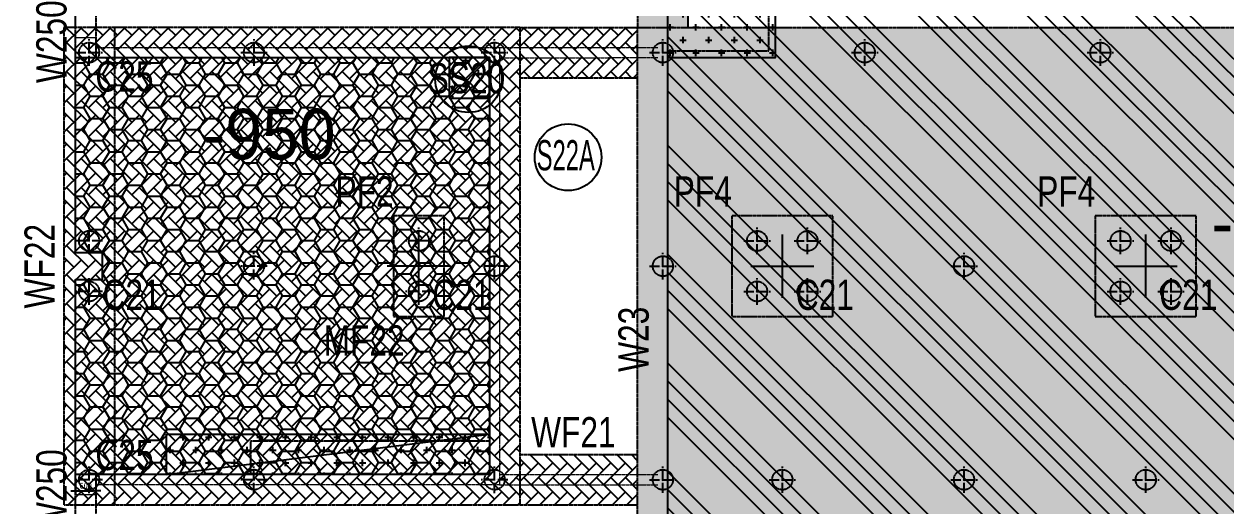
# Model space of a CAD drawing. Header units: millimetres. Extents: x -63681 to 183738, y 27655 to 152096.
# Drawn here: x 90620 to 126336, y 84824 to 99155 of the extents above; entities that cross this region are included whole.
import ezdxf
from ezdxf.enums import TextEntityAlignment as Align

# ---------------------------------------------------------------- set-up
doc = ezdxf.new("R2010")
doc.units = ezdxf.units.MM
doc.linetypes.add('ACAD_ISO04W100', pattern=[30, 24, -3, 0, -3])
doc.linetypes.add('HID', pattern=[2.3, 1.5, -0.8])
doc.layers.get('Defpoints').update_dxf_attribs({"color": 159})
for name, color, linetype in [('$0$A-HAT', 8, 'Continuous'), ('^DECK', 130, 'Continuous'), ('A-CORE-STR', 9, 'Continuous'), ('A-HAT', 251, 'Continuous'), ('A-OPEN', 1, 'Continuous'), ('COLUMN-TEXT', 2, 'Continuous'), ('PILE', 4, 'HID'), ('S-FOOTING', 4, 'HID'), ('TXT-FOOTING', 4, 'HID'), ('TXT-SLAB', 6, 'Continuous'), ('WALL-TEXT', 6, 'Continuous'), ('기초패턴', 1, 'Continuous'), ('보(girder)', 7, 'HID'), ('슬래브라인', 7, 'Continuous')]:
    doc.layers.add(name, color=color, linetype=linetype)
doc.layers.add('A-CON', color=2, linetype='Continuous', lineweight=9)
doc.layers.add('NOPLOT', color=191, linetype='Continuous', plot=False)
doc.styles.add('Gdim', font='DotumChe.ttf')
doc.styles.add('Gtx', font='Dotum.ttf')
doc.dimstyles.new('Gdim200', dxfattribs={"dimscale": 200, "dimtxt": 3, "dimasz": 1.2, "dimexe": 2, "dimexo": 3, "dimgap": 1, "dimtad": 1, "dimdsep": 46, "dimlunit": 6, "dimtxsty": 'Gdim', "dimblk1": '_CIDOT', "dimblk2": '_CIDOT', "dimsah": 1, "dimcen": 2.5, "dimdle": 2, "dimclrd": 1, "dimclre": 1, "dimclrt": 3, "dimazin": 2, "dimtfac": 1, "dimtix": 1, "dimtmove": 2, "dimatfit": 3, "dimldrblk": '_CIDOT', "dimfxl": 2, "dimtolj": 1, "dimtzin": 0, "dimarcsym": 0})

# ---------------------------------------------------------------- blocks, each defined once
blk = doc.blocks.new('_CIDOT')
at = {"color": 0, "linetype": 'ByBlock'}
blk.add_line((2, 0), (-1, 0), dxfattribs=at)
at = {"color": 0, "linetype": 'ByBlock', "const_width": 0.5}
blk.add_lwpolyline([(-0.25, 0, 1), (0.25, 0, 1)], format="xyb", close=True, dxfattribs=at)
blk = doc.blocks.new('*D332')
at = {"layer": 'Defpoints', "color": 155, "lineweight": -2, "transparency": 16777216}
for p, q in [((-1725, 700), (-1305, 700)), ((-1425, 172), (-1425, 628)), ((-1725, 100), (-1305, 100))]:
    blk.add_line(p, q, dxfattribs=at)
at = {"layer": 'Defpoints', "color": 0, "transparency": 16777216}
for p in [(-1905, 700), (-1425, 700), (-1905, 100)]:
    blk.add_point(p, dxfattribs=at)
at = {"layer": 'Defpoints', "color": 155, "lineweight": -2, "transparency": 16777216, "xscale": 71.99999999999994, "yscale": 71.99999999999994, "zscale": 71.99999999999994}
for p, rotation in [((-1425, 700), 90), ((-1425, 100), 270)]:
    blk.add_blockref('_CIDOT', p, dxfattribs=dict(at, rotation=rotation))
at = {"layer": 'Defpoints', "color": 3, "transparency": 16777216, "insert": (-1576, 400), "char_height": 180, "attachment_point": 5, "rotation": 90, "style": 'Gdim'}
blk.add_mtext('\\A1;{\\C155;600}', dxfattribs=at)
blk = doc.blocks.new('*D334')
at = {"layer": 'Defpoints', "color": 155, "lineweight": -2, "transparency": 16777216}
for p, q in [((-1725, 700), (-1305, 700)), ((-1425, 172), (-1425, 628)), ((-1725, 100), (-1305, 100))]:
    blk.add_line(p, q, dxfattribs=at)
at = {"layer": 'Defpoints', "color": 0, "transparency": 16777216}
for p in [(-1905, 700), (-1425, 700), (-1905, 100)]:
    blk.add_point(p, dxfattribs=at)
at = {"layer": 'Defpoints', "color": 155, "lineweight": -2, "transparency": 16777216, "xscale": 71.99999999999994, "yscale": 71.99999999999994, "zscale": 71.99999999999994}
for p, rotation in [((-1425, 700), 90), ((-1425, 100), 270)]:
    blk.add_blockref('_CIDOT', p, dxfattribs=dict(at, rotation=rotation))
at = {"layer": 'Defpoints', "color": 3, "transparency": 16777216, "insert": (-1576, 400), "char_height": 180, "attachment_point": 5, "rotation": 90, "style": 'Gdim'}
blk.add_mtext('\\A1;{\\C155;600}', dxfattribs=at)
blk = doc.blocks.new('파일')
at = {"color": 1, "linetype": 'ACAD_ISO04W100'}
for p, q in [((16279.4, 3764.4), (16279.4, 3827.6)), ((16247.7, 3796), (16311, 3796))]:
    blk.add_line(p, q, dxfattribs=at)
at = {"layer": 'PILE'}
blk.add_circle((16279.4, 3796), 24, dxfattribs=at)
blk = doc.blocks.new('D600(2.5)PF4')
blk.add_lwpolyline([(31483, -271854), (31483, -274854), (34483, -274854), (34483, -271854), (31483, -271854)])
at = {"layer": 'NOPLOT'}
for p, q in [((32983, -274291), (32983, -272416)), ((32045, -273354), (33920, -273354))]:
    blk.add_line(p, q, dxfattribs=at)
at = {"xscale": 12.50000000000909, "yscale": 12.50000000000909, "zscale": 12.50000000000909}
for p in [(-171260, -320054), (-169760, -320054), (-171260, -321554), (-169760, -321554)]:
    blk.add_blockref('파일', p, dxfattribs=at)
blk = doc.blocks.new('D600(2.5)PF2')
blk.add_lwpolyline([(43440, -265053), (40440, -265053), (40440, -266553), (43440, -266553)], close=True)
at = {"layer": 'NOPLOT'}
for p, q in [((41940, -266740), (41940, -264865)), ((41003, -265803), (42878, -265803))]:
    blk.add_line(p, q, dxfattribs=at)
at = {"xscale": 12.50000000000909, "yscale": 12.50000000000909, "zscale": 12.50000000000909}
for p in [(-162302, -313253), (-160802, -313253)]:
    blk.add_blockref('파일', p, dxfattribs=at)
blk = doc.blocks.new('A$Cecc8fa15')
at = {"layer": '기초패턴'}
h = blk.add_hatch(dxfattribs=at)
h.set_pattern_fill('AR-B88', color=256, scale=3, angle=90)
h.set_pattern_definition([(90, (-385073.9, -148605), (-609.6, 4e-14), []), (180, (-385073.9, -148605.02), (-609.6, -304.8), [609.6, -609.6])])
h.paths.add_polyline_path([(50500, -39275), (53500, -39275), (53500, -42275), (50500, -42275)])
h.paths.add_polyline_path([(61300, -43525), (64300, -43525), (64300, -46525), (61300, -46525)], flags=17)
h.paths.add_polyline_path([(72100, -43525), (75100, -43525), (75100, -46525), (72100, -46525)], flags=17)
h.paths.add_polyline_path([(82900, -43525), (85900, -43525), (85900, -46525), (82900, -46525)], flags=17)
h.paths.add_polyline_path([(93400, -43800), (103300, -43800), (103300, -48700), (93400, -48700)])
h.paths.add_polyline_path([(93700, -70000), (96700, -70000), (96700, -67000), (93700, -67000)])
h.paths.add_polyline_path([(82900, -66650), (85900, -66650), (85900, -69650), (82900, -69650)])
h.paths.add_polyline_path([(72100, -69300), (75100, -69300), (75100, -66300), (72100, -66300)], flags=17)
h.paths.add_polyline_path([(61300, -66300), (64300, -66300), (64300, -69300), (61300, -69300)], flags=17)
h.paths.add_polyline_path([(97900, -68600), (96700, -68600), (96700, -69500), (100000, -69500), (100000, -49550), (60000, -49550), (60000, -41500), (58500, -41500), (58500, -68300), (61300, -68300), (61300, -67400), (60100, -67400), (60100, -64900), (61300, -64900), (61300, -66300), (64300, -66300), (64300, -68300), (72100, -68300), (72100, -66300), (75100, -66300), (75100, -68300), (82900, -68300), (82900, -66650), (85900, -66650), (85900, -69500), (93700, -69500), (93700, -67000), (96700, -67000), (96700, -66100), (97900, -66100)])
h = blk.add_hatch(dxfattribs=at)
h.set_pattern_fill('AR-HBONE', color=256, scale=3, angle=90)
h.set_pattern_definition([(135, (-385073.9, -148605.02), (-431.0523, 3e-14), [914.4, -304.8]), (225, (-385289.42, -148389.5), (-431.0523, 7e-14), [914.4, -304.8])])
h.paths.add_polyline_path([(41450, -63750), (55000, -63750), (55000, -49550), (41450, -49550)])
h = blk.add_hatch(dxfattribs=at)
h.set_pattern_fill('AR-HBONE', color=256, scale=3, angle=90)
h.set_pattern_definition([(135, (-50353.57, -148605.02), (-431.0523, 3e-14), [914.4, -304.8]), (225, (-50569.1, -148389.5), (-431.0523, 7e-14), [914.4, -304.8])])
h.paths.add_polyline_path([(55000, -49550), (58500, -49550), (58500, -51050), (55000, -51050)])
h.paths.add_polyline_path([(55000, -62250), (58500, -62250), (58500, -63750), (55000, -63750)])
blk = doc.blocks.new('*U333')
at = {"layer": 'Defpoints'}
for p, q in [((-1905.451, 700), (-1905.451, 100)), ((3349.549, 700), (3349.549, 100))]:
    blk.add_line(p, q, dxfattribs=at)
at = {"layer": '보(girder)'}
for p, q in [((-1905.451, 700), (3349.549, 700)), ((3349.549, 100), (-1905.451, 100))]:
    blk.add_line(p, q, dxfattribs=at)
at = {"layer": 'Defpoints'}
dim = blk.add_linear_dim(base=(-1425.451, 700), p1=(-1905.451, 100), p2=(-1905.451, 700), angle=90, text='{\\C155;<>}', dimstyle='Gdim200', override={"dimscale": 60, "dimzin": 8, "dimclrd": 155, "dimclre": 155}, dxfattribs=at)
dim.commit()
dim.dimension.update_dxf_attribs({"geometry": '*D332', "text_midpoint": (-1575.571, 400)})
blk = doc.blocks.new('*U335')
at = {"layer": 'Defpoints'}
for p, q in [((-1905.451, 700), (-1905.451, 100)), ((2644.549, 700), (2644.549, 100))]:
    blk.add_line(p, q, dxfattribs=at)
at = {"layer": '보(girder)'}
for p, q in [((-1905.451, 700), (2644.549, 700)), ((2644.549, 100), (-1905.451, 100))]:
    blk.add_line(p, q, dxfattribs=at)
at = {"layer": 'Defpoints'}
dim = blk.add_linear_dim(base=(-1425.451, 700), p1=(-1905.451, 100), p2=(-1905.451, 700), angle=90, text='{\\C155;<>}', dimstyle='Gdim200', override={"dimscale": 60, "dimzin": 8, "dimclrd": 155, "dimclre": 155}, dxfattribs=at)
dim.commit()
dim.dimension.update_dxf_attribs({"geometry": '*D334', "text_midpoint": (-1575.571, 400)})

msp = doc.modelspace()

# ---------------------------------------------------------------- hatches: boundary and pattern name
at = {"layer": '$0$A-HAT'}
h = msp.add_hatch(dxfattribs=at)
h.set_pattern_fill('CROSS', color=1, scale=60)
h.paths.add_polyline_path([(109753.571, 98155.018), (109753.571, 107105.018), (119503.571, 107105.018), (119503.571, 104005.018), (113553.571, 104005.018), (113553.571, 104205.018), (112753.571, 104205.018), (112753.571, 103405.018), (112953.571, 103405.018), (112953.571, 98155.018)])
h = msp.add_hatch(dxfattribs=at)
h.set_pattern_fill('CROSS', color=1, scale=60)
h.set_pattern_definition([(2e-15, (8400, 11200), (381, 381), [190.5, -571.5]), (90, (8495.25, 11104.75), (-381, 381), [190.5, -571.5])])
h.paths.add_polyline_path([(103253.571, 98155.018), (104453.571, 98155.017), (104453.571, 96955.018), (103253.571, 96955.019)])
h = msp.add_hatch(dxfattribs=at)
h.set_pattern_fill('CROSS', color=1, scale=60)
h.paths.add_polyline_path([(94853.571, 86955.018), (104453.571, 86955.018), (104453.571, 85755.019), (94853.571, 85755.019)])
at = {"layer": 'A-HAT'}
h = msp.add_hatch(dxfattribs=at)
h.set_pattern_fill('ANSI34', color=256, scale=120, angle=90)
h.paths.add_polyline_path([(151253.571, 106705.018), (152453.571, 106705.018), (152453.571, 105505.018), (151253.571, 105505.018)])
h.paths.add_polyline_path([(109753.571, 107105.018), (152753.571, 107105.018), (152753.571, 104205.018), (146453.571, 104205.018), (146453.571, 100505.018), (149453.571, 100505.018), (149453.57, 80005.018), (148253.571, 80005.018), (148253.571, 82505.018), (147053.571, 82505.018), (147053.57, 80005.018), (135153.571, 80005.018), (135153.571, 81205.018), (111653.571, 81205.017), (111653.571, 83705.018), (110453.571, 83705.018), (110453.571, 81205.017), (109753.571, 81205.018)])
h = msp.add_hatch(dxfattribs=at)
h.set_pattern_fill('HONEY', color=256, scale=120)
h.paths.add_polyline_path([(92153.571, 98155.018), (104453.571, 98155.018), (104453.571, 85755.018), (92153.571, 85755.018), (92153.571, 91555.018), (92953.571, 91555.018), (92953.571, 92355.018), (92153.571, 92355.018)])

# ---------------------------------------------------------------- linework, layer by layer
at = {"layer": '^DECK', "color": 0}
for centre in [(103829.875, 97514.977), (106787.207, 95192.689)]:
    msp.add_circle(centre, 990.918, dxfattribs=at)
at = {"layer": 'A-CON', "color": 6, "linetype": 'HID'}
for p, q in [((104753.571, 98455.018), (109453.571, 98455.018)), ((104753.571, 98153.61), (109453.571, 98155.018)), ((104753.571, 85755.018), (109453.571, 85755.018)), ((104753.571, 85455.018), (109453.571, 85455.018))]:
    msp.add_line(p, q, dxfattribs=at)
at = {"layer": 'A-CON', "color": 6, "linetype": 'HID', "ltscale": 0.3, "elevation": 0}
for points in [[(92153.571, 98755.018), (92753.571, 98755.018), (92753.571, 98155.018), (92153.571, 98155.018)], [(92153.571, 85755.018), (92753.571, 85755.018), (92753.571, 85155.018), (92153.571, 85155.018)]]:
    msp.add_lwpolyline(points, close=True, dxfattribs=at)
at = {"layer": 'A-CON', "color": 6, "linetype": 'HID', "elevation": 0}
for points in [[(92753.571, 98455.018), (104753.571, 98455.018), (104753.571, 85455.018), (92753.571, 85455.018)], [(92753.571, 98155.018), (104453.571, 98155.018), (104453.571, 85755.018), (92753.571, 85755.018)]]:
    msp.add_lwpolyline(points, dxfattribs=at)
at = {"layer": 'A-CORE-STR'}
for p, q in [((104453.571, 96955.019), (104453.571, 98155.019)), ((104453.571, 86955.019, 0), (104453.571, 85755.019, 0))]:
    msp.add_line(p, q, dxfattribs=at)
at = {"layer": 'A-OPEN'}
for p, q in [((104453.571, 98155.018), (103253.571, 96955.019)), ((94853.571, 85755.018, 0), (104453.571, 86955.019, 0))]:
    msp.add_line(p, q, dxfattribs=at)
at = {"layer": 'NOPLOT', "elevation": 0}
msp.add_lwpolyline([(109753.57, 81205.018), (109753.571, 107105.018), (152753.571, 107105.018), (152753.571, 104205.018), (146453.571, 104205.018), (146453.571, 100505.018), (149453.571, 100505.018), (149453.57, 80005.018), (135153.571, 80005.018), (135153.571, 81205.018)], close=True, dxfattribs=at)
at = {"layer": 'S-FOOTING'}
for p, q in [((91803.571, 99055.017), (91803.571, 84855.018)), ((105353.571, 99055.017), (91803.571, 99055.017)), ((93303.571, 99055.017), (93303.571, 84855.018)), ((105353.571, 99055.018), (108853.571, 99055.018)), ((105353.571, 99055.017), (105353.571, 84855.018)), ((105353.571, 97555.018), (108853.571, 97555.018)), ((105353.571, 86355.018), (108853.571, 86355.018)), ((91803.571, 84855.018), (105353.571, 84855.018)), ((105353.571, 84855.018), (108853.571, 84855.018))]:
    msp.add_line(p, q, dxfattribs=at)
at = {"layer": 'S-FOOTING', "color": 6}
for p, q in [((104453.571, 86755.018), (97353.571, 86755.018)), ((97353.571, 86755.018), (97353.571, 85755.018))]:
    msp.add_line(p, q, dxfattribs=at)
at = {"layer": 'S-FOOTING', "elevation": 0}
for points in [[(110353.571, 99055.017), (110353.571, 107105.018), (108853.571, 107105.018), (108853.571, 99055.017)], [(108853.571, 80305.018), (108853.571, 99055.017), (150353.571, 99055.017), (150353.571, 79105.018), (147053.571, 79105.018)]]:
    msp.add_lwpolyline(points, dxfattribs=at)
at = {"layer": '슬래브라인', "elevation": 0}
msp.add_lwpolyline([(109753.571, 98155.018), (112953.571, 98155.018), (112953.571, 103405.018)], dxfattribs=at)
at = {"layer": '슬래브라인', "linetype": 'HID', "elevation": 0}
msp.add_lwpolyline([(109753.571, 98355.018), (112753.571, 98355.018), (112753.571, 103405.018)], dxfattribs=at)
at = {"layer": '슬래브라인', "elevation": 0}
for points in [[(92153.571, 98155.018), (104453.571, 98155.018), (104453.571, 85755.018), (92153.571, 85755.018), (92153.571, 91555.018), (92953.571, 91555.018), (92953.571, 92355.018), (92153.571, 92355.018)], [(103253.571, 96955.018), (104453.571, 96955.018), (104453.571, 98155.018), (103253.571, 98155.018)], [(94853.571, 86955.018), (104453.571, 86955.018), (104453.571, 85755.018), (94853.571, 85755.018)]]:
    msp.add_lwpolyline(points, close=True, dxfattribs=at)

# ---------------------------------------------------------------- block references
at = {"layer": 'PILE', "xscale": 12.50000000000909, "yscale": 12.50000000000909, "zscale": 12.50000000000909}
for p in [(-110938.746, 50855.015), (-106038.746, 50855.015), (-98888.746, 50855.015), (-93888.746, 50855.015), (-87888.746, 50855.015), (-80888.746, 50855.015), (-93888.746, 44505.015), (-84938.746, 44505.015), (-93888.746, 38155.015), (-90338.746, 38155.015, 0), (-84938.746, 38155.015, 0), (-79538.746, 38155.015, 0)]:
    msp.add_blockref('파일', p, dxfattribs=at)
at = {"layer": 'PILE', "xscale": 12.50000000001011, "yscale": 12.50000000001011, "zscale": 12.50000000001011, "rotation": 90}
for p in [(140003.573, -110787.3), (144903.573, -111537.3), (152053.573, -111537.3), (140003.573, -112287.3), (140003.573, -117887.3), (144903.573, -117887.3), (152053.573, -117887.3)]:
    msp.add_blockref('파일', p, dxfattribs=at)
at = {"layer": 'S-FOOTING', "rotation": 90}
msp.add_blockref('D600(2.5)PF2', (-163449.372, 50014.955), dxfattribs=at)
at = {"layer": 'S-FOOTING'}
for p in [(80170.827, 365308.653), (90970.827, 365308.653)]:
    msp.add_blockref('D600(2.5)PF4', p, dxfattribs=at)
at = {"layer": '기초패턴'}
msp.add_blockref('A$Cecc8fa15', (50353.571, 148605.018), dxfattribs=at)
at = {"layer": '보(girder)', "rotation": 270}
for name, p in [('*U333', (92053.571, 101499.567)), ('*U335', (92053.571, 83849.567))]:
    msp.add_blockref(name, p, dxfattribs=at)

# ---------------------------------------------------------------- texts
at = {"layer": 'COLUMN-TEXT', "color": 1, "style": 'Gtx', "width": 0.8}
for p in [(92740.025, 98048.228), (92740.025, 86790.142)]:
    msp.add_text('C25', height=900, dxfattribs=at).set_placement(p, align=Align.TOP_LEFT)
at = {"layer": 'COLUMN-TEXT', "color": 3, "style": 'Gtx', "width": 0.8}
for p in [(92953.571, 91555.018), (102753.571, 91555.018), (113553.571, 91555.018), (124353.571, 91555.018)]:
    msp.add_text('C21', height=900, dxfattribs=at).set_placement(p, align=Align.TOP_LEFT)
at = {"layer": 'NOPLOT', "style": 'Gtx'}
for s, p in [('-950', (97913.247, 95882.49, 0)), ('-1150', (128413.62, 93243.547, 0))]:
    msp.add_text(s, height=1500, dxfattribs=at).set_placement(p, align=Align.MIDDLE_CENTER)
at = {"layer": 'TXT-FOOTING', "style": 'Gtx', "width": 0.8}
for s, p in [('PF2', (101603.571, 93455.018)), ('PF4', (111653.571, 93455.018)), ('PF4', (122453.571, 93455.018)), ('WF21', (108200.614, 86297.038))]:
    msp.add_text(s, height=900, dxfattribs=at).set_placement(p, align=Align.BOTTOM_RIGHT)
msp.add_text('WF22', height=900, rotation=90, dxfattribs=at).set_placement((91803.571, 91955.018), align=Align.BOTTOM_CENTER)
msp.add_text('MF22', height=900, dxfattribs=at).set_placement((100726.764, 89296.874), align=Align.CENTER)
at = {"layer": 'TXT-SLAB', "style": 'Gtx'}
for s, width, p in [('SS20', 0.8, (102613.365, 97094.03)), ('S22A', 0.6, (105852.93, 94803.171))]:
    msp.add_text(s, height=900, dxfattribs=dict(at, width=width)).set_placement(p)
at = {"layer": 'WALL-TEXT', "style": 'Gtx', "width": 0.8}
for s, p in [('W250', (92153.571, 98630.018, 0)), ('W23', (109453.571, 89780.018, 0)), ('W250', (92153.571, 85280.018, 0))]:
    msp.add_text(s, height=900, rotation=90, dxfattribs=at).set_placement(p, align=Align.BOTTOM_CENTER)

doc.saveas('drawing.dxf')
